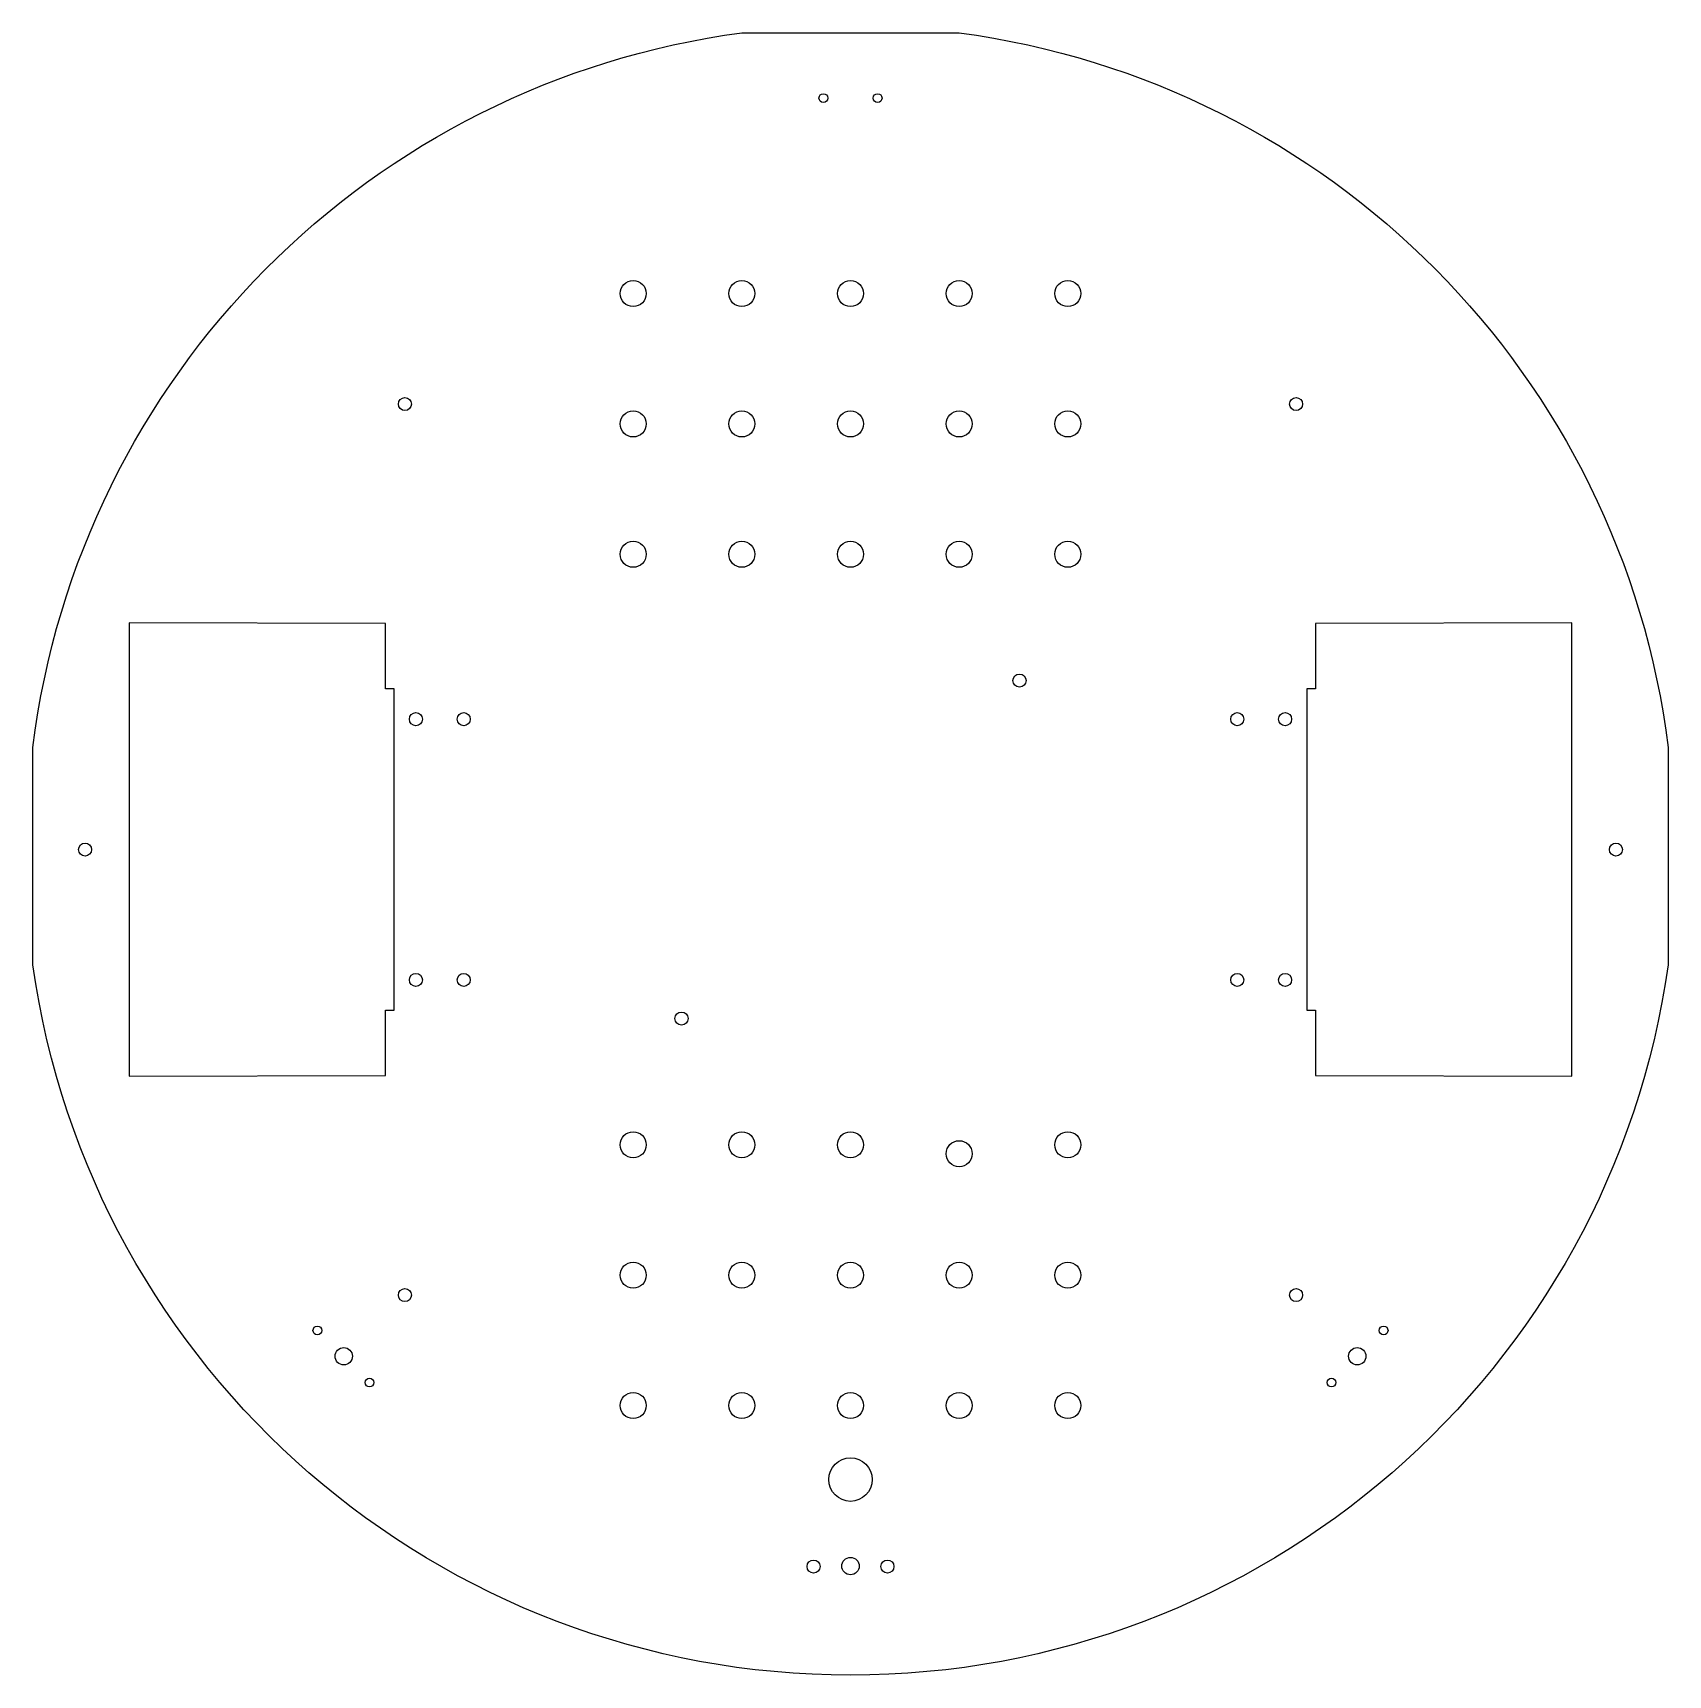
# Model space of a CAD drawing. Header units: millimetres. Extents: x -188 to 188, y -190 to 188.
import ezdxf

# ---------------------------------------------------------------- set-up
doc = ezdxf.new("R2010")
doc.units = ezdxf.units.MM
doc.layers.get('0').update_dxf_attribs({"linetype": 'CONTINUOUS'})

msp = doc.modelspace()

# ---------------------------------------------------------------- linework, layer by layer
msp.add_lwpolyline([(188.14, -26.51, -0.868988), (-188.14, -26.51), (-188.14, 23.49, -0.340942), (-25, 187.95), (25, 187.95, -0.340942), (188.14, 23.49)], format="xyb", close=True)
for points in [[(-105, -37), (-105, 37), (-107, 37), (-107, 52), (-166, 52.19), (-166, -52.19), (-107, -52), (-107, -37)], [(105, 37), (105, -37), (107, -37), (107, -52), (166, -52.19), (166, 52.19), (107, 52), (107, 37)]]:
    msp.add_lwpolyline(points, close=True)
for centre, radius in [((-6.25, 172.95), 1), ((6.25, 172.95), 1), ((-50, 127.95), 3), ((-25, 127.95), 3), ((0, 127.95), 3), ((25, 127.95), 3), ((50, 127.95), 3), ((-102.53, 102.53), 1.5), ((102.53, 102.53), 1.5), ((-50, 97.95), 3), ((-25, 97.95), 3), ((0, 97.95), 3), ((25, 97.95), 3), ((50, 97.95), 3), ((-50, 67.95), 3), ((-25, 67.95), 3), ((0, 67.95), 3), ((25, 67.95), 3), ((50, 67.95), 3), ((38.89, 38.89), 1.5), ((-100, 30), 1.5), ((-89, 30), 1.5), ((89, 30), 1.5), ((100, 30), 1.5), ((-176.14, 0), 1.5), ((176.14, 0), 1.5), ((-100, -30), 1.5), ((-89, -30), 1.5), ((89, -30), 1.5), ((100, -30), 1.5), ((-38.89, -38.89), 1.5), ((-50, -67.95), 3), ((-25, -67.95), 3), ((0, -67.95), 3), ((25, -70), 3), ((50, -67.95), 3), ((-50, -97.95), 3), ((-25, -97.95), 3), ((0, -97.95), 3), ((25, -97.95), 3), ((50, -97.95), 3), ((-102.53, -102.53), 1.5), ((102.53, -102.53), 1.5), ((-122.68, -110.66), 1), ((122.68, -110.66), 1), ((-116.6, -116.6), 2), ((116.6, -116.6), 2), ((-110.66, -122.68), 1), ((110.66, -122.68), 1), ((-50, -127.95), 3), ((-25, -127.95), 3), ((0, -127.95), 3), ((25, -127.95), 3), ((50, -127.95), 3), ((0, -145), 5), ((-8.5, -165), 1.5), ((0, -164.9), 2), ((8.5, -165), 1.5)]:
    msp.add_circle(centre, radius)

doc.saveas('drawing.dxf')
